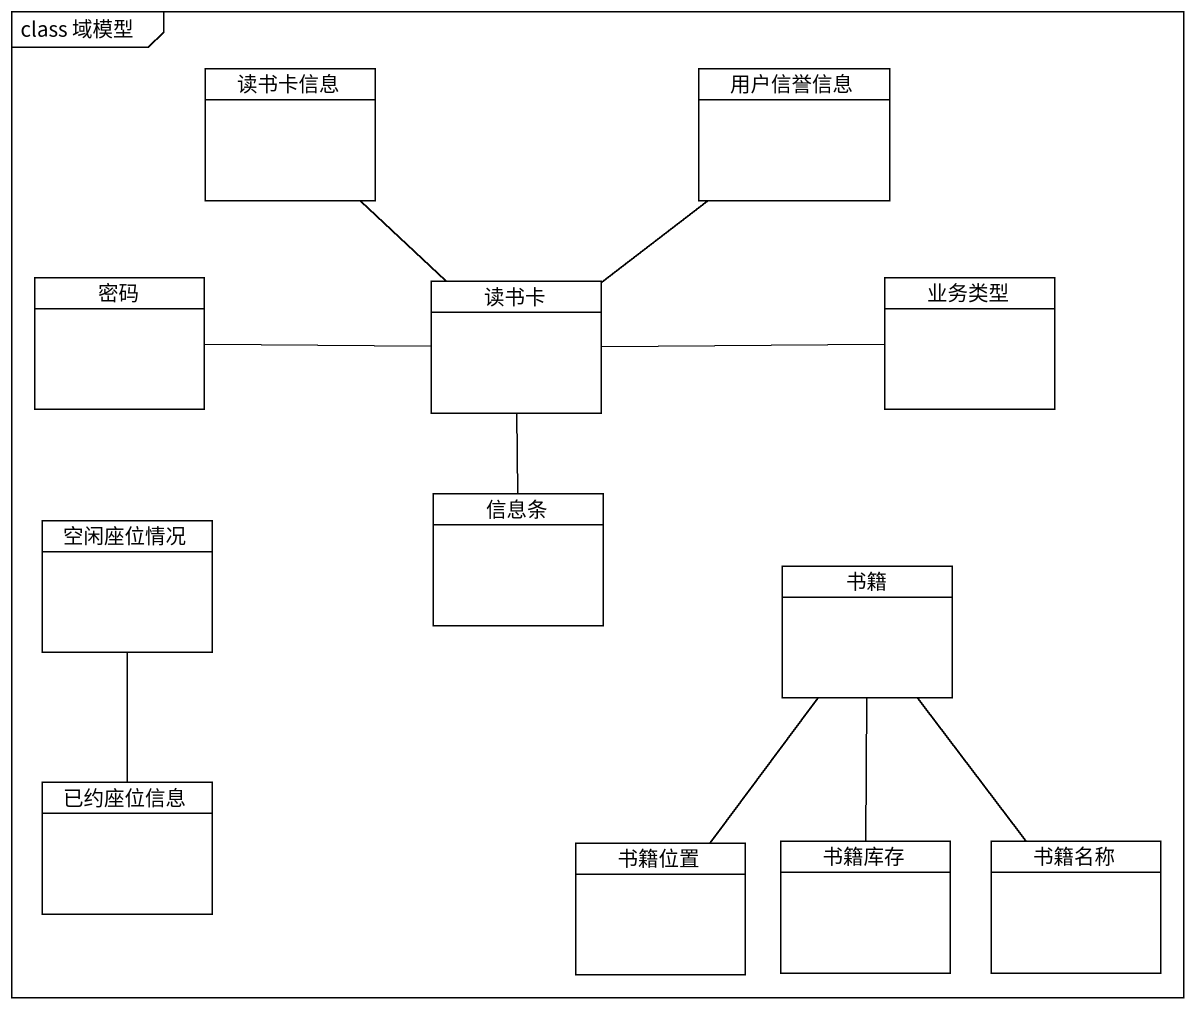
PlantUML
@startuml
mainframe class 域模型
hide circle
hide empty members
class 读书卡信息
class 用户信誉信息
class 密码
class 读书卡
class 业务类型
class 空闲座位情况
class 信息条
class 书籍
class 已约座位信息
class 书籍位置
class 书籍库存
class 书籍名称
读书卡 -up- 读书卡信息
读书卡 -up- 用户信誉信息
读书卡 -left- 密码
读书卡 -right- 业务类型
读书卡 -- 信息条
书籍 -- 书籍位置
书籍 -- 书籍库存
书籍 -- 书籍名称
已约座位信息 -up- 空闲座位情况
@enduml
